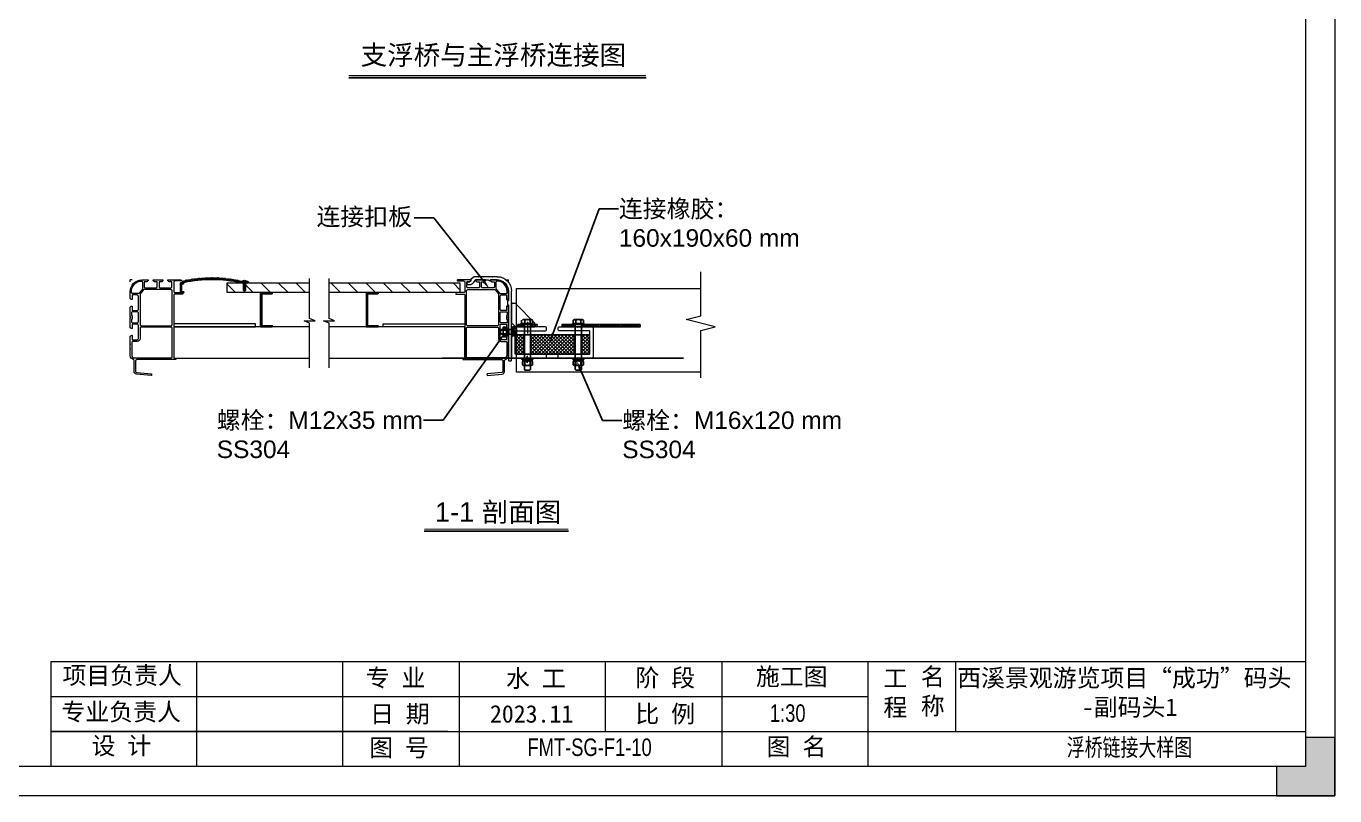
# Model space of a CAD drawing. Header units: millimetres. Extents: x 136606 to 1229059, y 82794 to 127566.
# Drawn here: x 797474 to 804200, y 118279 to 122234 of the extents above; entities that cross this region are included whole.
import ezdxf
from ezdxf import colors
from ezdxf.entities.mleader import LeaderData, LeaderLine
from ezdxf.enums import TextEntityAlignment as Align
from ezdxf.math import Vec2, Vec3

# ---------------------------------------------------------------- set-up
doc = ezdxf.new("R2010")
doc.units = ezdxf.units.MM
for name, pattern in [('CENTER', [0.6, 0.375, -0.075, 0.075, -0.075]), ('CONTINUOUS0', [0]), ('CONTINUOUS1', [0])]:
    doc.linetypes.add(name, pattern=pattern)
for name, color, linetype in [('003_THICK', 7, 'CONTINUOUS1'), ('004_THIN', 6, 'CONTINUOUS0'), ('hjh连接橡胶块', 150, 'Continuous'), ('标注', 9, 'Continuous'), ('螺丝', 7, 'Continuous'), ('连接橡胶块', 150, 'Continuous')]:
    doc.layers.add(name, color=color, linetype=linetype)
for name, color, linetype, lineweight in [('dim', 6, 'Continuous', 13), ('图框', 7, 'Continuous', 13), ('型材', 7, 'Continuous', 15), ('扣板', 7, 'Continuous', 9), ('文本', 3, 'Continuous', 13), ('铝型材', 7, 'Continuous', 13)]:
    doc.layers.add(name, color=color, linetype=linetype, lineweight=lineweight)
doc.styles.add('Arial', font='arial.ttf')
doc.styles.get("Standard").update_dxf_attribs({"font": 'arial.ttf'})

# ---------------------------------------------------------------- blocks, each defined once
blk = doc.blocks.new('GW-TK')
at = {"layer": '图框', "linetype": 'Continuous', "lineweight": 0}
h = blk.add_hatch(color=256, dxfattribs=at)
h.dxf.hatch_style = 1
h.paths.add_polyline_path([(927603.55, 464418.01), (927603.55, 464428.01), (927598.55, 464428.01), (927598.55, 464423.01), (927593.55, 464423.01), (927593.55, 464418.01)])
at = {"layer": '图框', "linetype": 'Continuous'}
for p, q in [((927383.55, 464441.02), (927383.55, 464423.01)), ((927408.55, 464441.02), (927408.55, 464423.01)), ((927433.55, 464441.02), (927433.55, 464423.01)), ((927453.55, 464441.02), (927453.55, 464423.01)), ((927478.55, 464441.02), (927478.55, 464429.01)), ((927498.55, 464441.02), (927498.55, 464423.01)), ((927523.55, 464441.02), (927523.55, 464423.01)), ((927538.55, 464441.02), (927538.55, 464429.01)), ((927383.55, 464435.01), (927523.55, 464435.01)), ((927451.56, 464429.01), (927383.55, 464429.01)), ((927383.55, 464429.01), (927598.55, 464429.01))]:
    blk.add_line(p, q, dxfattribs=at)
at = {"layer": '图框'}
for points in [[(927183.55, 464715.01), (927603.55, 464715.01), (927603.55, 464418.01), (927183.55, 464418.01)], [(927188.55, 464710.01), (927598.55, 464710.01), (927598.55, 464423.01), (927188.55, 464423.01)]]:
    blk.add_lwpolyline(points, close=True, dxfattribs=at)
at = {"layer": '图框', "linetype": 'Continuous'}
blk.add_lwpolyline([(927383.55, 464441.02), (927598.55, 464441.02)], dxfattribs=at)
at = {"layer": '图框', "linetype": 'Continuous', "lineweight": 0}
blk.add_lwpolyline([(927598.55, 464428.01), (927598.55, 464423.01), (927593.55, 464423.01), (927593.55, 464418.01), (927603.55, 464418.01), (927603.55, 464428.01)], close=True, dxfattribs=at)
at = {"layer": '图框', "linetype": 'Continuous', "char_height": 3, "attachment_point": 1}
for s, width, heights, insert in [('{\\fSimSun|b0|i0|c134|p2;项目负责人}', 26.0225, [0], (927385.56, 464440.15)), ('{\\fSimSun|b0|i0|c134|p2;名 称}', 5.2119, [0], (927532.62, 464439.93)), ('{\\fSimSun|b0|i0|c134|p2;专 业}', 12.8345, [0], (927437.53, 464439.73)), ('{\\fSimSun|b0|i0|c134|p2;阶 段}', 17.4775, [0], (927483.73, 464439.73)), ('{\\fSimSun|b0|i0|c134|p2;工 程}', 5.2119, [0], (927526.21, 464439.66)), ('{\\fSimSun|b0|i0|c134|p2;专业负责人}', 24.6361, [2.04], (927385.39, 464433.9)), ('{\\fSimSun|b0|i0|c134|p2;日 期}', 11.224, [0], (927438.25, 464433.55)), ('{\\fSimSun|b0|i0|c134|p2;比 例}', 10.9146, [0], (927483.71, 464433.55)), ('{\\fSimSun|b0|i0|c134|p2;设 计}', 16.2353, [0], (927390.55, 464428.09)), ('{\\fSimSun|b0|i0|c134|p2;图 号}', 23.6261, [0], (927438.11, 464427.75)), ('{\\fSimSun|b0|i0|c134|p2;图 名}', 12.066, [0], (927506.19, 464427.94))]:
    blk.add_mtext_dynamic_manual_height_columns(s, width=width, gutter_width=17.5, heights=heights, dxfattribs=dict(at, insert=insert))
at = {"layer": '图框', "color": 3, "linetype": 'Continuous', "char_height": 3, "attachment_point": 1}
for s, width, insert in [('\\pt9;{\\fSimSun|b0|i0|c134|p2;施工图}', 18.6303, (927504.36, 464439.94)), ('{\\fSimSun|b0|i0|c134|p2;水 工}', 11.224, (927461.55, 464439.63)), ('\\pi0.39911,t9.39911;{\\fSimSun|b0|i0|c134|p2;西溪景观游览项目“成功”码头\\P\\pi21.75744,t30.75744;-副码头1}', 60.0149, (927538.45, 464439.71)), ('{\\fSimSun|b0|i0|c134|p2;2023.11}', 11.224, (927458.8, 464433.55))]:
    blk.add_mtext_dynamic_manual_height_columns(s, width=width, gutter_width=17.5, heights=[0], dxfattribs=dict(at, insert=insert))
blk = doc.blocks.new('A$C64E10EAC')
h = blk.add_hatch()
h.set_pattern_fill('ANSI32', color=256, scale=0.1)
h.set_pattern_definition([(45, (-0.5, 0), (-0.67352, 0.67352), []), (45, (-0.051, 0), (-0.67352, 0.67352), [])])
h.paths.add_polyline_path([(-13.2, 12.5), (-21.2, 12.5), (-21.2, 6), (-13.2, 6)])
h.paths.add_polyline_path([(-13.2, -6), (-21.2, -6), (-21.2, -12.5), (-13.2, -12.5)])
blk.add_lwpolyline([(-21.2, 12.5), (-13.2, 12.5), (-13.2, -12.5), (-21.2, -12.5)], close=True)
at = {"layer": '003_THICK'}
for points in [[(-28.1, 6), (-29.4, 4.6)], [(-29.4, -4.7), (-29.4, 4.6)], [(0, 6), (-28.1, 6)], [(-28.1, -6), (-28.1, 6)], [(-6.6, -6), (-6.6, 6)], [(2.5, 12), (0, 12)], [(0, -12), (0, 12)], [(2.5, -12), (2.5, 12)], [(5.6, 9.1), (2.5, 9.1)], [(5.6, 3.1), (2.5, 0)], [(5.6, 0), (2.5, -3.1)], [(11.6, 9.9), (5.6, 9.9)], [(5.6, -9.9), (5.6, 9.9)], [(11.6, 5), (5.6, 5)], [(13.1, -7.4), (13.1, 7.4)], [(-28.1, -6), (-29.4, -4.7)], [(0, -6), (-28.1, -6)], [(2.5, -12), (0, -12)], [(5.6, -9.1), (2.5, -9.1)], [(11.6, -5), (5.6, -5)], [(11.6, -9.9), (5.6, -9.9)]]:
    blk.add_lwpolyline(points, dxfattribs=at)
for points in [[(11.6, 5, 0.604911), (11.6, 9.9, 0.604911)], [(11.6, -5, 0.302429), (11.6, 5, 0.302429)], [(11.6, -9.9, 0.604911), (11.6, -5, 0.604911)]]:
    blk.add_lwpolyline(points, format="xyb", dxfattribs=at)
at = {"layer": '004_THIN'}
for points in [[(-6.6, 4.6), (-29.4, 4.6)], [(-6.6, -4.7), (-29.4, -4.7)]]:
    blk.add_lwpolyline(points, dxfattribs=at)
blk = doc.blocks.new('A$C53A63F4B')
at = {"layer": '图框'}
h = blk.add_hatch(dxfattribs=at)
h.set_pattern_fill('ANSI32', color=256, scale=0.5, style=0)
h.paths.add_polyline_path([(-75, 82.5), (-59, 82.5), (-59, 76.5), (-75, 76.5)])
h.paths.add_polyline_path([(-41, 82.5), (-25, 82.5), (-25, 76.5), (-41, 76.5)])
at = {"color": 1, "linetype": 'CENTER', "ltscale": 0.36}
for p, q in [((-59, 82.5, 0), (-59, 76.5, 0)), ((-50, 93, 0), (-50, 59.5, 0)), ((-41, 82.5, 0), (-41, 76.5, 0))]:
    blk.add_line(p, q, dxfattribs=at)
at = {"layer": '图框'}
for p, q in [((-91, 136.5), (-91, 87)), ((-81, 136.5), (-91, 136.5)), ((-31, 86.5), (-81, 136.5)), ((-80.5, 76.5), (-91, 87)), ((-80.5, 76.5), (-31, 76.5)), ((-25, 82.5, 0), (-75, 82.5, 0)), ((-75, 76.5, 0), (-75, 82.5, 0)), ((-25, 76.5, 0), (-75, 76.5, 0)), ((-31, 76.5), (-31, 86.5)), ((-25, 82.5, 0), (-25, 76.5, 0))]:
    blk.add_line(p, q, dxfattribs=at)
blk = doc.blocks.new('llk')
at = {"layer": '连接橡胶块'}
h = blk.add_hatch(dxfattribs=at)
h.set_pattern_fill('ANSI37', color=256, scale=2)
h.paths.add_polyline_path([(-74, 50), (-93, 50, 0.414214), (-95, 48), (-95, 2, 0.414214), (-93, 0), (-74, 0)])
h.paths.add_polyline_path([(56, 50), (-56, 50), (-56, 0), (56, 0)])
h.paths.add_polyline_path([(95, 48, 0.414214), (93, 50), (74, 50), (74, 0), (93, 0, 0.414214), (95, 2)])
blk.add_lwpolyline([(-93, 50), (93, 50, -0.414214), (95, 48), (95, 2, -0.414214), (93, 0), (-93, 0, -0.414214), (-95, 2), (-95, 48, -0.414214)], format="xyb", close=True, dxfattribs=at)
for points in [[(-74, 50), (-74, 0)], [(-56, 50), (-56, 0)], [(56, 50), (56, 0)], [(74, 50), (74, 0)]]:
    blk.add_lwpolyline(points, dxfattribs=at)
blk = doc.blocks.new('*U2355')
at = {"color": 252}
for p, q in [((-162.3, 19.6), (-162.3, 21.4)), ((-162.3, 21.4), (-142.4, 21.4)), ((-142.4, 19.6), (-162.3, 19.6)), ((-144.7, 16.4), (-160, 13.2)), ((-160, 13.2), (-157.7, 12.7)), ((-144.7, 10), (-160, 6.8)), ((-160, 6.8), (-157.7, 6.3)), ((-144.7, 3.6), (-160, 0.4)), ((-144.7, 3.6), (-160, 0.4)), ((-160, 0.4), (-157.7, -0.1)), ((-157.7, 19.6), (-157.7, 16)), ((-157.7, 18.1), (-157.7, 15.1)), ((-157.7, 12.7), (-157.7, 9.6)), ((-157.7, 11.7), (-157.7, 8.7)), ((-157.7, 6.3), (-157.7, 3.2)), ((-157.7, 5.3), (-157.7, 2.3)), ((-149.2, 18.6), (-154.9, 17.4)), ((-149.2, 18.6), (-154.9, 17.4)), ((-149.2, 12.2), (-154.9, 11)), ((-149.2, 12.2), (-154.9, 11)), ((-149.2, 5.8), (-154.9, 4.6)), ((-149.2, 5.8), (-154.9, 4.6)), ((-147, 16.9), (-147, 19.6)), ((-147, 16.9), (-147, 19.6)), ((-147, 16.9), (-144.7, 16.4)), ((-147, 10.5), (-147, 12.8)), ((-147, 10.5), (-147, 12.8)), ((-147, 10.5), (-144.7, 10)), ((-147, 4.1), (-147, 6.4)), ((-147, 4.1), (-147, 6.4)), ((-147, 4.1), (-144.7, 3.6)), ((-147, 4.1), (-144.7, 3.6)), ((-142.4, 21.4), (-142.4, 19.6)), ((-144.7, -3.4), (-160, -6.7)), ((-160, -6.7), (-157.7, -7.2)), ((-144.7, -8.5), (-160, -11.8)), ((-160, -11.8), (-157.7, -12.3)), ((-144.7, -15), (-160, -18.3)), ((-160, -18.3), (-157.7, -18.8)), ((-157.7, -0.1), (-157.7, -3.2)), ((-157.7, -7.2), (-157.7, -10.2)), ((-157.7, -12.3), (-157.7, -15.3)), ((-157.7, -26.9), (-157.7, -18.8)), ((-157.7, -26.9), (-150.7, -19)), ((-152.4, -32), (-157.7, -26.9)), ((-149.2, -0.6), (-154.9, -1.8)), ((-149.2, -12.8), (-154.9, -14)), ((-152.4, -32), (-147, -26.9)), ((-151.1, -30.5), (-148.9, -20.1)), ((-147, -2.9), (-147, -0.6)), ((-147, -2.9), (-144.7, -3.4)), ((-147, -8.1), (-147, -5.8)), ((-147, -8.1), (-144.7, -8.5)), ((-147, -14.6), (-147, -12.3)), ((-147, -14.6), (-144.7, -15)), ((-147, -26.9), (-147, -16.2))]:
    blk.add_line(p, q, dxfattribs=at)
blk.add_lwpolyline([(-133.7, 13.4), (-174.7, 13.4, -0.767327), (-175.2, 15.4), (-168.3, 19.4, -0.131652), (-167.2, 19.6), (-157.8, 19.6, -0.198912), (-157.2, 19.4), (-155.6, 17.8, 0.414214), (-154.5, 17.8), (-152.9, 19.4, -0.414214), (-151.7, 19.4), (-150.1, 17.8, 0.414214), (-149, 17.8), (-147.4, 19.4, -0.198912), (-146.8, 19.6), (-134.4, 19.6, -0.004824), (-121.4, 22.4, 0.196826), (-120.9, 22.8), (-119.6, 24.6, -0.414214), (-118.5, 24.9), (-116.6, 23.6, 0.414214), (-115.5, 23.8), (-114.2, 25.7, -0.414214), (-113.1, 25.9), (-111.2, 24.6, 0.196826), (-110.6, 24.5, -0.008014), (-88.8, 28.2, 0.196826), (-88.3, 28.5), (-86.9, 30.4, -0.414214), (-85.8, 30.5), (-84, 29.2, 0.414214), (-82.8, 29.4), (-81.5, 31.1, -0.414214), (-80.3, 31.3), (-78.5, 30, 0.196826), (-77.9, 29.8, -0.008014), (-56, 32.4, 0.196826), (-55.5, 32.7), (-54, 34.5, -0.414214), (-52.9, 34.6), (-51.2, 33.2, 0.414214), (-50, 33.3), (-48.6, 35, -0.414214), (-47.4, 35.1), (-45.6, 33.7, 0.196826), (-45, 33.5, -0.008014), (-23.1, 35.1, 0.196826), (-22.5, 35.4), (-21, 37, -0.414214), (-19.8, 37.1), (-18.2, 35.6, 0.414214), (-17, 35.7), (-15.5, 37.3, -0.414214), (-14.3, 37.4), (-12.6, 35.8, 0.196826), (-12, 35.6, -0.008014), (10, 36.2, 0.196826), (10.6, 36.4), (12.2, 38, -0.414214), (13.3, 38), (14.9, 36.4, 0.414214), (16.1, 36.4), (17.7, 38, -0.414214), (18.8, 38), (20.4, 36.4, 0.196826), (21, 36.2, -0.008014), (43.1, 35.6, 0.196826), (43.6, 35.8), (45.3, 37.4, -0.414214), (46.5, 37.3), (48, 35.7, 0.414214), (49.2, 35.6), (50.8, 37.1, -0.414214), (52, 37), (53.5, 35.4, 0.196826), (54.1, 35.1, -0.008014), (76.1, 33.5, 0.196826), (76.7, 33.7), (78.4, 35.1, -0.414214), (79.6, 35), (81, 33.3, 0.414214), (82.2, 33.2), (83.9, 34.6, -0.414214), (85.1, 34.5), (86.5, 32.7, 0.196826), (87, 32.4, -0.008014), (108.9, 29.8, 0.196826), (109.5, 30), (111.4, 31.3, -0.414214), (112.5, 31.1), (113.8, 29.4, 0.414214), (115, 29.2), (116.8, 30.5, -0.414214), (118, 30.4), (119.3, 28.5, 0.196826), (119.8, 28.2, -0.008014), (141.6, 24.5, 0.196826), (142.2, 24.6), (144.1, 25.9, -0.414214), (145.2, 25.7), (146.5, 23.8, 0.414214), (147.6, 23.6), (149.5, 24.9, -0.414214), (150.6, 24.6), (151.9, 22.8, 0.196826), (152.4, 22.4, -0.004523), (164.6, 19.8, -0.351545), (165.4, 18.8), (165.4, 13.4, 0.414214), (166.4, 12.4), (174.7, 12.4, -0.414214), (175.7, 11.4), (175.7, -36.2, -0.414214), (173.7, -38.2), (160.2, -38.2, -0.414214), (159.2, -37.2), (159.2, -35.1, -0.414214), (160.2, -34.1), (170.6, -34.1, 0.414214), (171.6, -33.1), (171.6, 5.2, 0.414214), (169.5, 7.2), (160.2, 7.2), (160.2, 13.6, 0.353162), (159.4, 14.6, 0.108837)], format="xyb", close=True, dxfattribs=at)
at = {"color": 252, "extrusion": (0, 0, -1)}
for centre, major_axis, start_param, end_param in [((-152.4, 3.1), (-14.7, 14.7), 0.287728, 1.283068), ((-150, -19.9), (-0.812, 0.812), 0.094054, 2.584248)]:
    blk.add_ellipse(centre, major_axis=major_axis, ratio=1, start_param=start_param, end_param=end_param, dxfattribs=at)
blk = doc.blocks.new('*U2356')
at = {"color": 0, "linetype": 'ByBlock', "lineweight": -2, "transparency": 16777216}
blk.add_blockref('*U2355', (0, 0), dxfattribs=at)
blk = doc.blocks.new('*U2357')
at = {"layer": '型材', "color": 252}
for p in [(-125, 246), (-135, 236)]:
    blk.add_line(p, (-135, 246), dxfattribs=at)
for points in [[(95, 180), (134, 180, -0.414214), (135, 179), (135, 174, -0.414214), (134, 173), (95, 173, 0.414214), (89, 167), (89, -154.8, -0.198912), (88.9, -155.1), (88.7, -155.3, 0.668179), (89, -156), (98, -156, -0.414214), (99, -157), (99, -163, -0.414214), (98, -164), (-101, -164, 0.414214), (-107, -170), (-107, -225, 0.387452), (-101.6, -231), (-25.9, -238, -0.409136), (-25, -239.1), (-25.4, -245.1, -0.419306), (-26.5, -246), (-102.3, -239, -0.387455), (-115, -225), (-115, -169.3, 0.34754), (-119.6, -163.5, -0.34754), (-135, -144), (-135, -110.7, -0.198912), (-134.9, -110.4), (-134.1, -109.6, 0.414214), (-134.1, -109.1), (-134.9, -108.3, -0.414214), (-134.9, -107.7), (-134.1, -107, 0.414214), (-134.1, -106.4), (-134.9, -105.6, -0.198912), (-135, -105.3), (-135, -86.7, -0.198912), (-134.9, -86.4), (-134.1, -85.6, 0.414214), (-134.1, -85.1), (-134.9, -84.3, -0.414214), (-134.9, -83.7), (-134.1, -83, 0.414214), (-134.1, -82.4), (-134.9, -81.6, -0.198912), (-135, -81.3), (-135, -47, -0.414214), (-127, -39), (-126, -39, -0.414214), (-125, -40), (-125, -60, 0.414214), (-123, -62), (-99, -62, 0.414214), (-93, -56), (-93, 12, 0.414214), (-99, 18), (-123, 18, 0.414214), (-125, 16), (-125, -4, -0.414214), (-126, -5), (-127, -5, -0.414214), (-135, 3), (-135, 49.2, -0.198912), (-134.7, 49.9), (-132.3, 52.3, 0.414214), (-132.3, 53.7), (-134.7, 56.1, -0.198912), (-135, 56.8), (-135, 103, -0.414214), (-127, 111), (-126, 111, -0.414214), (-125, 110), (-125, 90, 0.414214), (-123, 88), (-99, 88, 0.414214), (-93, 94), (-93, 162, 0.414214), (-99, 168), (-123, 168, 0.414214), (-125, 166), (-125, 146, -0.414214), (-126, 145), (-127, 145, -0.414214), (-135, 153), (-135, 186, -0.414214), (-75, 246), (-56.7, 246, -0.198912), (-56.4, 245.9), (-55.6, 245.1, 0.414214), (-55, 245.1), (-54.3, 245.9, -0.414214), (-53.7, 245.9), (-53, 245.1, 0.414214), (-52.4, 245.1), (-51.6, 245.9, -0.198912), (-51.3, 246), (-44, 246, -0.414214), (-43, 245), (-43, 241.8, -0.198912), (-43.6, 240.4), (-47.4, 236.6, -0.198912), (-48.8, 236), (-61, 236, 0.414214), (-63, 234), (-63, 210, 0.414214), (-57, 204), (-3, 204, 0.414214), (3, 210), (3, 234, 0.414214), (1, 236), (-11.2, 236, -0.198912), (-12.6, 236.6), (-16.4, 240.4, -0.198912), (-17, 241.8), (-17, 245, -0.414214), (-16, 246), (-8.7, 246, -0.198912), (-8.4, 245.9), (-7.6, 245.1, 0.414214), (-7, 245.1), (-6.3, 245.9, -0.414214), (-5.7, 245.9), (-5, 245.1, 0.414214), (-4.4, 245.1), (-3.6, 245.9, -0.198912), (-3.3, 246), (19.3, 246, -0.198912), (19.6, 245.9), (20.4, 245.1, 0.414214), (21, 245.1), (21.7, 245.9, -0.414214), (22.3, 245.9), (23, 245.1, 0.414214), (23.6, 245.1), (24.4, 245.9, -0.198912), (24.7, 246), (32, 246, -0.414214), (33, 245), (33, 241.8, -0.198912), (32.4, 240.4), (28.6, 236.6, -0.198912), (27.2, 236), (15, 236, 0.414214), (13, 234), (13, 210, 0.414214), (19, 204), (73, 204, 0.414214), (79, 210), (79, 234, 0.414214), (77, 236), (64.8, 236, -0.198912), (63.4, 236.6), (59.6, 240.4, -0.198912), (59, 241.8), (59, 245, -0.414214), (60, 246), (67.3, 246, -0.198912), (67.6, 245.9), (68.4, 245.1, 0.414214), (69, 245.1), (69.7, 245.9, -0.414214), (70.3, 245.9), (71, 245.1, 0.414214), (71.6, 245.1), (72.4, 245.9, -0.198912), (72.7, 246), (124, 246, -0.414214), (129, 241, -0.414214), (128, 240), (95, 240, 0.414214), (89, 234), (89, 186, 0.414214)], [(-77.2, 239.7, -0.426474), (-71.2, 233.9), (-71.2, 202.3, -0.166475), (-72.4, 198.7), (-88.9, 177.4, -0.231758), (-93.5, 175.2), (-123, 175.2, -0.414214), (-128.8, 181), (-128.8, 186, -0.402058)], [(80.6, 16.2), (80.6, 189.6, 0.414214), (74.6, 195.6), (-63.8, 195.6, 0.231758), (-68.6, 193.3), (-83.3, 174.2, 0.166475), (-84.6, 170.5), (-84.6, 16.2, 0.414214), (-78.6, 10.2), (74.6, 10.2, 0.414214)], [(-125.6, 44), (-127.6, 44, 0.414214), (-128.6, 43), (-128.6, 30.4, 0.414214), (-122.6, 24.4), (-99, 24.4, 0.414214), (-93, 30.4), (-93, 75.6, 0.414214), (-99, 81.6), (-122.6, 81.6, 0.414214), (-128.6, 75.6), (-128.6, 63, 0.414214), (-127.6, 62), (-125.6, 62, -0.414214), (-124.6, 61), (-124.6, 45, -0.414214)], [(-78.6, 2.8, 0.414214), (-84.6, -3.2), (-84.6, -56.4, -0.414214), (-98.6, -70.4), (-120.6, -70.4, 0.414214), (-126.6, -76.4), (-126.6, -142.6, 0.414214), (-113.6, -155.6), (74.6, -155.6, 0.414214), (80.6, -149.6), (80.6, -3.2, 0.414214), (74.6, 2.8)]]:
    blk.add_lwpolyline(points, format="xyb", close=True, dxfattribs=at)
blk = doc.blocks.new('*U2358')
at = {"color": 0, "linetype": 'ByBlock', "lineweight": -2, "transparency": 16777216}
blk.add_blockref('*U2357', (0, 0), dxfattribs=at)
blk = doc.blocks.new('*U2359')
at = {"layer": '型材', "color": 252}
for p in [(-125, 246), (-135, 236)]:
    blk.add_line(p, (-135, 246), dxfattribs=at)
for points in [[(95, 180), (134, 180, -0.414214), (135, 179), (135, 174, -0.414214), (134, 173), (95, 173, 0.414214), (89, 167), (89, -154.8, -0.198912), (88.9, -155.1), (88.7, -155.3, 0.668179), (89, -156), (98, -156, -0.414214), (99, -157), (99, -163, -0.414214), (98, -164), (-101, -164, 0.414214), (-107, -170), (-107, -225, 0.387452), (-101.6, -231), (-25.9, -238, -0.409136), (-25, -239.1), (-25.4, -245.1, -0.419306), (-26.5, -246), (-102.3, -239, -0.387455), (-115, -225), (-115, -169.3, 0.34754), (-119.6, -163.5, -0.34754), (-135, -144), (-135, -110.7, -0.198912), (-134.9, -110.4), (-134.1, -109.6, 0.414214), (-134.1, -109.1), (-134.9, -108.3, -0.414214), (-134.9, -107.7), (-134.1, -107, 0.414214), (-134.1, -106.4), (-134.9, -105.6, -0.198912), (-135, -105.3), (-135, -86.7, -0.198912), (-134.9, -86.4), (-134.1, -85.6, 0.414214), (-134.1, -85.1), (-134.9, -84.3, -0.414214), (-134.9, -83.7), (-134.1, -83, 0.414214), (-134.1, -82.4), (-134.9, -81.6, -0.198912), (-135, -81.3), (-135, -47, -0.414214), (-127, -39), (-126, -39, -0.414214), (-125, -40), (-125, -60, 0.414214), (-123, -62), (-99, -62, 0.414214), (-93, -56), (-93, 12, 0.414214), (-99, 18), (-123, 18, 0.414214), (-125, 16), (-125, -4, -0.414214), (-126, -5), (-127, -5, -0.414214), (-135, 3), (-135, 49.2, -0.198912), (-134.7, 49.9), (-132.3, 52.3, 0.414214), (-132.3, 53.7), (-134.7, 56.1, -0.198912), (-135, 56.8), (-135, 103, -0.414214), (-127, 111), (-126, 111, -0.414214), (-125, 110), (-125, 90, 0.414214), (-123, 88), (-99, 88, 0.414214), (-93, 94), (-93, 162, 0.414214), (-99, 168), (-123, 168, 0.414214), (-125, 166), (-125, 146, -0.414214), (-126, 145), (-127, 145, -0.414214), (-135, 153), (-135, 186, -0.414214), (-75, 246), (-56.7, 246, -0.198912), (-56.4, 245.9), (-55.6, 245.1, 0.414214), (-55, 245.1), (-54.3, 245.9, -0.414214), (-53.7, 245.9), (-53, 245.1, 0.414214), (-52.4, 245.1), (-51.6, 245.9, -0.198912), (-51.3, 246), (-44, 246, -0.414214), (-43, 245), (-43, 241.8, -0.198912), (-43.6, 240.4), (-47.4, 236.6, -0.198912), (-48.8, 236), (-61, 236, 0.414214), (-63, 234), (-63, 210, 0.414214), (-57, 204), (-3, 204, 0.414214), (3, 210), (3, 234, 0.414214), (1, 236), (-11.2, 236, -0.198912), (-12.6, 236.6), (-16.4, 240.4, -0.198912), (-17, 241.8), (-17, 245, -0.414214), (-16, 246), (-8.7, 246, -0.198912), (-8.4, 245.9), (-7.6, 245.1, 0.414214), (-7, 245.1), (-6.3, 245.9, -0.414214), (-5.7, 245.9), (-5, 245.1, 0.414214), (-4.4, 245.1), (-3.6, 245.9, -0.198912), (-3.3, 246), (19.3, 246, -0.198912), (19.6, 245.9), (20.4, 245.1, 0.414214), (21, 245.1), (21.7, 245.9, -0.414214), (22.3, 245.9), (23, 245.1, 0.414214), (23.6, 245.1), (24.4, 245.9, -0.198912), (24.7, 246), (32, 246, -0.414214), (33, 245), (33, 241.8, -0.198912), (32.4, 240.4), (28.6, 236.6, -0.198912), (27.2, 236), (15, 236, 0.414214), (13, 234), (13, 210, 0.414214), (19, 204), (73, 204, 0.414214), (79, 210), (79, 234, 0.414214), (77, 236), (64.8, 236, -0.198912), (63.4, 236.6), (59.6, 240.4, -0.198912), (59, 241.8), (59, 245, -0.414214), (60, 246), (67.3, 246, -0.198912), (67.6, 245.9), (68.4, 245.1, 0.414214), (69, 245.1), (69.7, 245.9, -0.414214), (70.3, 245.9), (71, 245.1, 0.414214), (71.6, 245.1), (72.4, 245.9, -0.198912), (72.7, 246), (124, 246, -0.414214), (129, 241, -0.414214), (128, 240), (95, 240, 0.414214), (89, 234), (89, 186, 0.414214)], [(-77.2, 239.7, -0.426474), (-71.2, 233.9), (-71.2, 202.3, -0.166475), (-72.4, 198.7), (-88.9, 177.4, -0.231758), (-93.5, 175.2), (-123, 175.2, -0.414214), (-128.8, 181), (-128.8, 186, -0.402058)], [(80.6, 16.2), (80.6, 189.6, 0.414214), (74.6, 195.6), (-63.8, 195.6, 0.231758), (-68.6, 193.3), (-83.3, 174.2, 0.166475), (-84.6, 170.5), (-84.6, 16.2, 0.414214), (-78.6, 10.2), (74.6, 10.2, 0.414214)], [(-125.6, 44), (-127.6, 44, 0.414214), (-128.6, 43), (-128.6, 30.4, 0.414214), (-122.6, 24.4), (-99, 24.4, 0.414214), (-93, 30.4), (-93, 75.6, 0.414214), (-99, 81.6), (-122.6, 81.6, 0.414214), (-128.6, 75.6), (-128.6, 63, 0.414214), (-127.6, 62), (-125.6, 62, -0.414214), (-124.6, 61), (-124.6, 45, -0.414214)], [(-78.6, 2.8, 0.414214), (-84.6, -3.2), (-84.6, -56.4, -0.414214), (-98.6, -70.4), (-120.6, -70.4, 0.414214), (-126.6, -76.4), (-126.6, -142.6, 0.414214), (-113.6, -155.6), (74.6, -155.6, 0.414214), (80.6, -149.6), (80.6, -3.2, 0.414214), (74.6, 2.8)]]:
    blk.add_lwpolyline(points, format="xyb", close=True, dxfattribs=at)
blk = doc.blocks.new('*U2360')
at = {"color": 0, "linetype": 'ByBlock', "lineweight": -2, "transparency": 16777216}
blk.add_blockref('*U2359', (0, 0), dxfattribs=at)
blk = doc.blocks.new('扣板A')
at = {"layer": '扣板'}
for p, q in [((33, 216), (43.2, 216)), ((49.7, 208), (33, 208)), ((43.3, 215.9), (43.7, 215.6)), ((44, 215.6), (44.4, 215.9)), ((44.6, 215.9), (45, 215.6)), ((45.3, 215.6), (45.7, 215.9)), ((45.8, 216), (67.2, 216)), ((50.2, 206.5), (50.2, 207.5)), ((53.8, 206), (50.7, 206)), ((55.9, 207.7), (54.5, 206.3)), ((88, 208), (56.6, 208)), ((67.3, 215.9), (67.7, 215.6)), ((68, 215.6), (68.4, 215.9)), ((68.6, 215.9), (69, 215.6)), ((69.3, 215.6), (69.7, 215.9)), ((69.8, 216), (81.2, 216)), ((81.3, 215.9), (81.7, 215.6)), ((82, 215.6), (82.4, 215.9)), ((82.6, 215.9), (83, 215.6)), ((83.3, 215.6), (83.7, 215.9)), ((83.8, 216), (91.8, 216)), ((90.6, 206.5), (94.2, 200.4)), ((93.9, 215.1), (100.4, 208.6)), ((100.7, 207.9), (100.7, 206)), ((103.7, 203), (110, 203)), ((110.5, 202.5), (110.5, 199.2)), ((-4, 150.2), (-4, 179)), ((4, 179), (4, 155)), ((103.7, 195), (106.3, 195)), ((108.4, 195.9), (109.6, 197.1)), ((-4, 75.2), (-4, 147.8)), ((-3.1, 149.1), (-3.9, 150)), ((-3.9, 148), (-3.1, 148.9)), ((4, 143), (4, 80)), ((5, 154), (5.5, 154)), ((5.5, 144), (5, 144)), ((6, 153.5), (6, 144.5)), ((-4, 1), (-4, 72.8)), ((-3.1, 74.1), (-3.9, 75)), ((-3.9, 73), (-3.1, 73.9)), ((4, 68), (4, 1)), ((5, 79), (5.5, 79)), ((5.5, 69), (5, 69)), ((6, 78.5), (6, 69.5)), ((3, 0), (-3, 0))]:
    blk.add_line(p, q, dxfattribs=at)
for centre, radius, start, end in [((33, 179), 37, 90, 180), ((33, 179), 29, 90, 180), ((43.2, 215.8), 0.2, 45, 90), ((43.8, 215.7), 0.2, 225, 315), ((44.5, 215.8), 0.2, 45, 135), ((45.2, 215.7), 0.2, 225, 315), ((45.8, 215.8), 0.2, 90, 135), ((49.7, 207.5), 0.5, 360, 90), ((50.7, 206.5), 0.5, 180, 270), ((53.8, 207), 1, 270, 315), ((56.6, 207), 1, 90, 135), ((67.2, 215.8), 0.2, 45, 90), ((67.8, 215.7), 0.2, 225, 315), ((68.5, 215.8), 0.2, 45, 135), ((69.2, 215.7), 0.2, 225, 315), ((69.8, 215.8), 0.2, 90, 135), ((81.2, 215.8), 0.2, 45, 90), ((81.8, 215.7), 0.2, 225, 315), ((82.5, 215.8), 0.2, 45, 135), ((83.2, 215.7), 0.2, 225, 315), ((83.8, 215.8), 0.2, 90, 135), ((88, 205), 3, 30.7817, 90), ((91.8, 213), 3, 45, 90), ((99.7, 207.9), 1, 0, 45), ((103.7, 206), 3, 180, 270), ((110, 202.5), 0.5, 0, 90), ((103.7, 206), 11, 210.7817, 270), ((106.3, 198), 3, 270, 315), ((107.5, 199.2), 3, 315, 0), ((-3.8, 150.2), 0.2, 180, 225), ((-3.8, 147.8), 0.2, 135, 180), ((-3.2, 149), 0.2, 315, 45), ((5, 155), 1, 180, 270), ((5, 143), 1, 90, 180), ((5.5, 153.5), 0.5, 0, 90), ((5.5, 144.5), 0.5, 270, 0), ((-3.8, 75.2), 0.2, 180, 225), ((-3.8, 72.8), 0.2, 135, 180), ((-3.2, 74), 0.2, 315, 45), ((5, 80), 1, 180, 270), ((5, 68), 1, 90, 180), ((5.5, 78.5), 0.5, 0, 90), ((5.5, 69.5), 0.5, 270, 0), ((-3, 1), 1, 180, 270), ((3, 1), 1, 270, 360)]:
    blk.add_arc(centre, radius, start, end, dxfattribs=at)

msp = doc.modelspace()

# ---------------------------------------------------------------- hatches: boundary and pattern name
h = msp.add_hatch()
h.set_pattern_fill('ANSI32', color=256)
h.set_pattern_definition([(45, (743787.4045, 76111.684), (-6.7351921, 6.7351921), []), (45, (743791.895, 76111.684), (-6.7351921, 6.7351921), [])])
h.paths.add_polyline_path([(800296.6352, 120700.894), (800282.6352, 120700.894), (800228.8464, 120700.894), (800228.8464, 120688.7364), (800296.6352, 120688.7364)])
h.paths.add_polyline_path([(800629.4473, 120700.894), (800342.6352, 120700.894), (800342.6352, 120700.894), (800328.6352, 120700.894), (800328.6352, 120688.7364), (800629.4473, 120688.7364)])
at = {"layer": '型材'}
h = msp.add_hatch(dxfattribs=at)
h.set_pattern_fill('ANSI31', color=252, scale=20, angle=90, style=0)
h.set_pattern_definition([(135, (134692.664, 506604.37), (-44.9012806, -44.9012806), [])])
h.paths.add_polyline_path([(799031.0219, 120864.7364), (799703.3464, 120864.7364), (799703.3464, 120914.7364), (799031.0407, 120914.7364)])
h.paths.add_polyline_path([(798931.0407, 120914.7364), (798508.0967, 120914.7364), (798508.0967, 120864.7364), (798931.0219, 120864.7364)])

# ---------------------------------------------------------------- linework, layer by layer
for p, q in [((799131.9503, 121968.9014), (800660.295, 121968.9014)), ((799520.7005, 119639.24, -0.0002), (800261.1352, 119639.24, -0.0002))]:
    msp.add_line(p, q)
at = {"color": 1, "linetype": 'CENTER', "ltscale": 0.36}
msp.add_line((800048.8464, 120545.6811, 0.0012), (800048.8464, 120502.7364, 0.0012), dxfattribs=at)
at = {"const_width": 5.4}
msp.add_lwpolyline([(799131.9503, 121979.7014), (800660.295, 121979.7014)], dxfattribs=at)
at = {"color": 252, "elevation": 0.0012}
for points in [[(798739.097, 120688.7364), (798679.097, 120688.7364), (798679.097, 120864.7364), (798739.097, 120864.7364), (798739.097, 120858.7364), (798685.097, 120858.7364), (798685.097, 120694.7364), (798739.097, 120694.7364)], [(799282.8464, 120688.7364), (799222.8464, 120688.7364), (799222.8464, 120864.7364), (799282.8464, 120864.7364), (799282.8464, 120858.7364), (799228.8464, 120858.7364), (799228.8464, 120694.7364), (799282.8464, 120694.7364)]]:
    msp.add_lwpolyline(points, close=True, dxfattribs=at)
at = {"elevation": 0.0002}
msp.add_lwpolyline([(800629.4473, 120688.7364), (800228.8464, 120688.7364), (800228.8464, 120700.894), (800629.4473, 120700.894)], close=True, dxfattribs=at)
msp.add_lwpolyline([(799611.735, 120528.7364), (800852.0875, 120528.7364)], dxfattribs=at)
at = {"const_width": 5.4, "elevation": -0.0002}
msp.add_lwpolyline([(799520.7005, 119650.04), (800261.1352, 119650.04)], dxfattribs=at)
at = {"layer": '型材', "color": 252}
for points, elevation in [([(798930.9719, 120477.9923), (798930.9719, 120707.2124), (798902.9719, 120719.2124), (798958.9719, 120719.2124), (798930.9719, 120731.2124), (798931.1799, 120937.2619)], 0.0012), ([(799030.9719, 120477.9923), (799030.9719, 120707.2124), (799002.9719, 120719.2124), (799058.9719, 120719.2124), (799030.9719, 120731.2124), (799031.1799, 120937.2619)], 0.0012), ([(800941.3657, 120426.411), (800941.3657, 120670.1259), (801016.3657, 120688.8759), (800866.3657, 120726.3759), (800941.3657, 120745.1259), (800941.3657, 120972.1712)], 0.0002), ([(798931.0219, 120864.7364), (798508.0967, 120864.7364), (798508.0967, 120914.7364), (798931.0407, 120914.7364)], 0.0012), ([(799031.0407, 120914.7364), (799703.3464, 120914.7364), (799703.3464, 120864.7364), (799031.0219, 120864.7364)], 0.0012), ([(800941.3657, 120456.7364), (799994.8467, 120456.7364), (799994.8467, 120886.7364), (800941.3657, 120886.7364)], 0.0002), ([(798930.9719, 120688.7364), (798233.097, 120688.7364), (798233.097, 120528.7364), (798930.9719, 120528.7364)], 0.0012), ([(799030.9719, 120528.7364), (799728.8464, 120528.7364), (799728.8464, 120688.7364), (799030.9719, 120688.7364)], 0.0012)]:
    msp.add_lwpolyline(points, dxfattribs=dict(at, elevation=elevation))
at = {"layer": '型材', "color": 252, "elevation": 0.0012}
for points in [[(798653.0967, 120704.7364), (798233.0967, 120704.7364), (798233.0967, 120688.7364), (798653.0967, 120688.7364)], [(799308.8467, 120704.7364), (799728.8467, 120704.7364), (799728.8467, 120688.7364), (799308.8467, 120688.7364)]]:
    msp.add_lwpolyline(points, close=True, dxfattribs=at)
at = {"layer": '螺丝'}
for points, elevation in [([(800016.8467, 120706.7374), (800016.8467, 120700.7374)], 0.0022), ([(800020.6767, 120722.7374), (800020.6767, 120706.7374)], 0.0022), ([(800020.8464, 120706.7374), (800080.8464, 120706.7374)], 0.0012), ([(800020.8464, 120700.7374), (800080.8464, 120700.7374)], 0.0012), ([(800024.6764, 120706.7374), (800077.0164, 120706.7374)], 0.0012), ([(800031.2189, 120726.7374), (800070.4739, 120726.7374)], 0.0012), ([(800034.8464, 120700.7374), (800034.8464, 120469.8211)], 0.0012), ([(800037.7614, 120722.7374), (800037.7614, 120706.7374)], 0.0012), ([(800063.9314, 120722.7374), (800063.9314, 120706.7374)], 0.0012), ([(800066.8464, 120700.7374), (800066.8464, 120469.8211)], 0.0012), ([(800077.0164, 120722.7374), (800077.0164, 120706.7374)], 0.0012), ([(800080.8464, 120706.7374), (800080.8464, 120700.7374)], 0.0012), ([(800282.6352, 120706.894), (800342.6352, 120706.894)], 0.0002), ([(800282.6352, 120706.894), (800282.6352, 120700.894)], 0.0002), ([(800282.6352, 120700.894), (800342.6352, 120700.894)], 0.0002), ([(800286.4652, 120722.894), (800286.4652, 120706.894)], 0.0002), ([(800286.4652, 120706.894), (800338.8052, 120706.894)], 0.0002), ([(800293.0077, 120726.894), (800332.2627, 120726.894)], 0.0002), ([(800296.6352, 120700.894), (800296.6352, 120469.9776)], 0.0002), ([(800299.5502, 120722.894), (800299.5502, 120706.894)], 0.0002), ([(800325.7202, 120722.894), (800325.7202, 120706.894)], 0.0002), ([(800328.6352, 120700.894), (800328.6352, 120469.9776)], 0.0002), ([(800338.8052, 120722.894), (800338.8052, 120706.894)], 0.0002), ([(800342.6352, 120706.894), (800342.6352, 120700.894)], 0.0002), ([(800020.8464, 120528.7364), (800020.8464, 120522.7364)], 0.0012), ([(800020.8464, 120528.7364), (800080.8464, 120528.7364)], 0.0012), ([(800020.8464, 120522.7364), (800080.8464, 120522.7364)], 0.0012), ([(800024.6764, 120510.5364), (800024.6764, 120494.5364)], 0.0012), ([(800026.6464, 120522.7364), (800026.6464, 120514.5364)], 0.0012), ([(800031.2189, 120514.5364), (800070.4739, 120514.5364)], 0.0012), ([(800031.2189, 120490.5364), (800070.4739, 120490.5364)], 0.0012), ([(800034.8464, 120469.8211), (800037.8464, 120466.8211)], 0.0012), ([(800037.7614, 120510.5364), (800037.7614, 120494.5364)], 0.0012), ([(800037.8464, 120466.8211), (800063.8464, 120466.8211)], 0.0012), ([(800050.8464, 120522.7364), (800042.6464, 120514.5364)], 0.0012), ([(800059.0464, 120522.7364), (800050.8464, 120514.5364)], 0.0012), ([(800066.8464, 120469.8211), (800063.8464, 120466.8211)], 0.0012), ([(800063.9314, 120510.5364), (800063.9314, 120494.5364)], 0.0012), ([(800075.0464, 120522.7364), (800075.0464, 120514.5364)], 0.0012), ([(800077.0164, 120510.5364), (800077.0164, 120494.5364)], 0.0012), ([(800080.8464, 120528.7364), (800080.8464, 120522.7364)], 0.0012), ([(800282.6352, 120528.7364), (800282.6352, 120522.7364)], 0.0002), ([(800282.6352, 120528.7364), (800342.6352, 120528.7364)], 0.0002), ([(800282.6352, 120522.7364), (800342.6352, 120522.7364)], 0.0002), ([(800286.4652, 120510.5364), (800286.4652, 120494.5364)], 0.0002), ([(800288.4352, 120522.7364), (800288.4352, 120514.5364)], 0.0002), ([(800293.0077, 120514.5364), (800332.2627, 120514.5364)], 0.0002), ([(800293.0077, 120490.5364), (800332.2627, 120490.5364)], 0.0002), ([(800296.6352, 120469.9776), (800299.6352, 120466.9776)], 0.0002), ([(800299.5502, 120510.5364), (800299.5502, 120494.5364)], 0.0002), ([(800299.6352, 120466.9776), (800325.6352, 120466.9776)], 0.0002), ([(800312.6352, 120522.7364), (800304.4352, 120514.5364)], 0.0002), ([(800320.8352, 120522.7364), (800312.6352, 120514.5364)], 0.0002), ([(800328.6352, 120469.9776), (800325.6352, 120466.9776)], 0.0002), ([(800325.7202, 120510.5364), (800325.7202, 120494.5364)], 0.0002), ([(800336.8352, 120522.7364), (800336.8352, 120514.5364)], 0.0002), ([(800338.8052, 120510.5364), (800338.8052, 120494.5364)], 0.0002), ([(800342.6352, 120528.7364), (800342.6352, 120522.7364)], 0.0002)]:
    msp.add_lwpolyline(points, dxfattribs=dict(at, elevation=elevation))
for points, elevation in [([(800024.6745, 120722.7338, -0.611768942), (800037.7632, 120722.7338, -0.611768942)], 0.0012), ([(800037.7555, 120722.7334, -0.305858553), (800063.9372, 120722.7334, -0.305858553)], 0.0012), ([(800063.9295, 120722.7338, -0.611768942), (800077.0182, 120722.7338, -0.611768942)], 0.0012), ([(800286.4634, 120722.8903, -0.611768942), (800299.5521, 120722.8903, -0.611768942)], 0.0002), ([(800299.5444, 120722.89, -0.305858553), (800325.7261, 120722.89, -0.305858553)], 0.0002), ([(800325.7184, 120722.8903, -0.611768942), (800338.8071, 120722.8903, -0.611768942)], 0.0002), ([(800037.7632, 120510.5328, 0.611769541), (800024.6745, 120510.5328, 0.611769541)], 0.0012), ([(800037.7632, 120494.5401, -0.611769541), (800024.6745, 120494.5401, -0.611769541)], 0.0012), ([(800063.9372, 120510.5325, 0.305858076), (800037.7555, 120510.5325, 0.305858076)], 0.0012), ([(800063.9372, 120494.5404, -0.305858076), (800037.7555, 120494.5404, -0.305858076)], 0.0012), ([(800077.0182, 120510.5328, 0.611769541), (800063.9295, 120510.5328, 0.611769541)], 0.0012), ([(800077.0182, 120494.5401, -0.611769541), (800063.9295, 120494.5401, -0.611769541)], 0.0012), ([(800299.5521, 120510.5328, 0.611769541), (800286.4634, 120510.5328, 0.611769541)], 0.0002), ([(800299.5521, 120494.5401, -0.611769541), (800286.4634, 120494.5401, -0.611769541)], 0.0002), ([(800325.7261, 120510.5325, 0.305858076), (800299.5444, 120510.5325, 0.305858076)], 0.0002), ([(800325.7261, 120494.5404, -0.305858076), (800299.5444, 120494.5404, -0.305858076)], 0.0002), ([(800338.8071, 120510.5328, 0.611769541), (800325.7184, 120510.5328, 0.611769541)], 0.0002), ([(800338.8071, 120494.5401, -0.611769541), (800325.7184, 120494.5401, -0.611769541)], 0.0002)]:
    msp.add_lwpolyline(points, format="xyb", dxfattribs=dict(at, elevation=elevation))
for points, elevation in [([(800026.6464, 120514.5364), (800026.6464, 120522.7364), (800075.0464, 120522.7364), (800075.0464, 120514.5364)], 0.0012), ([(800288.4352, 120514.5364), (800288.4352, 120522.7364), (800336.8352, 120522.7364), (800336.8352, 120514.5364)], 0.0002)]:
    msp.add_lwpolyline(points, close=True, dxfattribs=dict(at, elevation=elevation))
at = {"layer": '铝型材', "color": 230, "linetype": 'ByBlock'}
for points, elevation in [([(800050.6352, 120688.6308), (800049.2639, 120687.7918, -0.281637649), (800048.4289, 120687.7918), (800047.0575, 120688.6308, 0.116433821), (800046.6103, 120688.7364), (799974.8464, 120688.7364, 0.414213562), (799968.8464, 120682.7364), (799968.8464, 120534.7364, 0.414213562), (799974.8464, 120528.7364), (800046.6103, 120528.7364, 0.116433821), (800047.0575, 120528.842), (800048.4289, 120529.681, -0.281637649), (800049.2639, 120529.681), (800050.6352, 120528.842, 0.116433821), (800051.0824, 120528.7364), (800143.8464, 120528.7364, 0.414213562), (800148.8464, 120533.7364), (800148.8464, 120543.7364, 0.414213562), (800143.8464, 120548.7364), (799988.8464, 120548.7364, -0.414213562), (799986.8464, 120550.7364), (799986.8464, 120666.7364, -0.414213562), (799988.8464, 120668.7364), (800143.8464, 120668.7364, 0.414213562), (800148.8464, 120673.7364), (800148.8464, 120683.7364, 0.414213562), (800143.8464, 120688.7364), (800051.0824, 120688.7364, 0.116433821)], 0.0012), ([(800307.0575, 120688.6308), (800308.4289, 120687.7918, 0.281637649), (800309.2639, 120687.7918), (800310.6352, 120688.6308, -0.116433821), (800311.0824, 120688.7364), (800382.8464, 120688.7364, -0.414213562), (800388.8464, 120682.7364), (800388.8464, 120534.7364, -0.414213562), (800382.8464, 120528.7364), (800311.0824, 120528.7364, -0.116433821), (800310.6352, 120528.842), (800309.2639, 120529.681, 0.281637649), (800308.4289, 120529.681), (800307.0575, 120528.842, -0.116433821), (800306.6103, 120528.7364), (800213.8464, 120528.7364, -0.414213562), (800208.8464, 120533.7364), (800208.8464, 120543.7364, -0.414213562), (800213.8464, 120548.7364), (800368.8464, 120548.7364, 0.414213562), (800370.8464, 120550.7364), (800370.8464, 120666.7364, 0.414213562), (800368.8464, 120668.7364), (800213.8464, 120668.7364, -0.414213562), (800208.8464, 120673.7364), (800208.8464, 120683.7364, -0.414213562), (800213.8464, 120688.7364), (800306.6103, 120688.7364, -0.116433821)], 0.0002)]:
    msp.add_lwpolyline(points, format="xyb", close=True, dxfattribs=dict(at, elevation=elevation))

# ---------------------------------------------------------------- block references
at = {"xscale": -1}
for name, p in [('*U2356', (798443.5776, 120902.9812, 0.0012)), ('*U2360', (799817.8464, 120684.7448, 0.0012))]:
    msp.add_blockref(name, p, dxfattribs=at)
msp.add_blockref('*U2358', (798144.097, 120684.7448, 0.0012))
at = {"xscale": 2, "yscale": 2, "zscale": 2}
msp.add_blockref('A$C64E10EAC', (799968.8464, 120662.7364, 0.0012), dxfattribs=at)
at = {"layer": 'dim', "xscale": 2, "yscale": 2, "zscale": 2}
msp.add_blockref('A$C53A63F4B', (800150.8464, 120535.7364, 0.0012), dxfattribs=at)
at = {"layer": 'hjh连接橡胶块', "xscale": 2, "yscale": 2, "zscale": 2}
msp.add_blockref('llk', (800178.8464, 120548.7364, 0.0002), dxfattribs=at)
at = {"layer": '型材', "color": 2, "lineweight": 100, "transparency": 33554661, "xscale": -2, "yscale": 2, "zscale": 2}
msp.add_blockref('扣板A', (799960.8464, 120514.7364, 0.0012), dxfattribs=at)
at = {"layer": '文本', "xscale": 30, "yscale": 30, "zscale": 30}
msp.add_blockref('GW-TK', (-27023906.0275, -13814261.219), dxfattribs=at)

# ---------------------------------------------------------------- texts
at = {"char_height": 100, "attachment_point": 5, "line_spacing_factor": 2, "style": 'Arial'}
for s, insert in [('{\\fSimSun|b0|i0|c134|p2;支浮桥与主浮桥连接图}', (799875.592, 122079.8792)), ('1-1 {\\fSimSun|b0|i0|c134|p2;剖面图}', (799900.0738, 119731.9747, -0.0002))]:
    msp.add_mtext(s, dxfattribs=dict(at, insert=insert))
at = {"layer": '文本', "style": 'Arial', "width": 0.75}
for s, p in [('1:30', (801296.6911, 118632.0926)), ('FMT-SG-F1-10', (800050.5235, 118456.7841))]:
    msp.add_text(s, height=90, dxfattribs=at).set_placement(p, align=Align.BOTTOM_LEFT)
msp.add_text('浮桥链接大样图 ', height=90, dxfattribs=at).set_placement((802822.594, 118528.0928), align=Align.MIDDLE_LEFT)

# ---------------------------------------------------------------- leaders
at = {"layer": '标注', "color": 6}
ml = msp.add_multileader_mtext('Standard', dxfattribs=at)
ml.set_content('{\\fSimSun|b0|i0|c134|p2;连接橡胶：}\\P160x190x60 mm', color=6, style='Arial')
ml.set_leader_properties(color=9)
ml.build(insert=Vec2(0, 0))
ml.multileader.update_dxf_attribs({"dogleg_length": 100, "arrow_head_size": 50})
ctx = ml.context
ctx.base_point, ctx.char_height, ctx.arrow_head_size, ctx.plane_origin = Vec3(800518.6423, 121295.1285, 0.0005), 90, 50, Vec3(801167.6623, -425386.3238, 0.0005)
notes = []
notes.append((ctx, [(0, (1, 1, 0), (800418.6423, 121295.1285, 0.0005), (1, 0), 100, [(0, [(800164.2698, 120606.7925, 0.0005)], 0, [])])]))
ctx.mtext.insert, ctx.mtext.width, ctx.mtext.flow_direction = Vec3(800520.6423, 121340.8959, 0.0005), 1800.488968, 5
ml = msp.add_multileader_mtext('Standard', dxfattribs=at)
ml.set_content('{\\fSimSun|b0|i0|c134|p2;连接扣板}', color=6, style='Arial')
ml.set_leader_properties(color=9)
ml.build(insert=Vec2(0, 0))
ml.multileader.update_dxf_attribs({"dogleg_length": 100, "arrow_head_size": 50})
ctx = ml.context
ctx.base_point, ctx.char_height, ctx.arrow_head_size, ctx.plane_origin = Vec3(798964.5, 121248.7336, 0.0012), 90, 50, Vec3(800841.0439, -425261.3397, 0.0012)
notes.append((ctx, [(1, (1, 1, 0), (799569, 121248.7336, 0.0012), (-1, 0), 100, [(0, [(799855.0041, 120885.7766, 0.0012)], 0, [])])]))
ctx.mtext.insert, ctx.mtext.width, ctx.mtext.flow_direction = Vec3(798966.5, 121300.4836, 0.0012), 1600, 5
ml = msp.add_multileader_mtext('Standard', dxfattribs=at)
ml.set_content('{\\fSimSun|b0|i0|c134|p2;螺栓：}M12x35 mm\\PSS304', color=6, style='Arial')
ml.set_leader_properties(color=9)
ml.build(insert=Vec2(0, 0))
ml.multileader.update_dxf_attribs({"dogleg_length": 100, "arrow_head_size": 50})
ctx = ml.context
ctx.base_point, ctx.char_height, ctx.arrow_head_size, ctx.plane_origin = Vec3(798451.9112, 120209.0102, 0.0012), 90, 50, Vec3(800937.08, -426925.8481, 0.0012)
notes.append((ctx, [(1, (1, 1, 0), (799617.006, 120209.0102, 0.0012), (-1, 0), 100, [(0, [(799933.6875, 120656.8647, 0.0012)], 0, [])])]))
ctx.mtext.insert, ctx.mtext.width, ctx.mtext.flow_direction = Vec3(798453.9112, 120254.8082, 0.0012), 2011.647779, 5
ml = msp.add_multileader_mtext('Standard', dxfattribs=at)
ml.set_content('{\\fSimSun|b0|i0|c134|p2;螺栓：}M16x120 mm\\PSS304', color=6, style='Arial')
ml.set_leader_properties(color=9)
ml.build(insert=Vec2(0, 0))
ml.multileader.update_dxf_attribs({"dogleg_length": 100, "arrow_head_size": 50})
ctx = ml.context
ctx.base_point, ctx.char_height, ctx.arrow_head_size, ctx.plane_origin = Vec3(800535.9566, 120208.4977, 0.0012), 90, 50, Vec3(799300.5018, -427092.7582, 0.0012)
notes.append((ctx, [(1, (1, 1, 0), (800435.9566, 120208.4977, 0.0012), (1, 0), 100, [(0, [(800303.8944, 120513.798, 0.0012)], 0, [])])]))
ctx.mtext.insert, ctx.mtext.width, ctx.mtext.flow_direction = Vec3(800537.9566, 120254.2958, 0.0012), 1232.502431, 5
for ctx, leaders in notes:
    for number, flags, end, landing, length, lines in leaders:
        leader = LeaderData()
        leader.index, (leader.has_last_leader_line, leader.has_dogleg_vector, leader.attachment_direction) = number, flags
        leader.last_leader_point, leader.dogleg_vector, leader.dogleg_length = Vec3(end), Vec3(landing), length
        for number, points, colour, breaks in lines:
            line = LeaderLine()
            line.index, line.vertices, line.color, line.breaks = number, Vec3.list(points), colors.encode_raw_color(colour), breaks
            leader.lines.append(line)
        ctx.leaders.append(leader)

doc.saveas('drawing.dxf')
